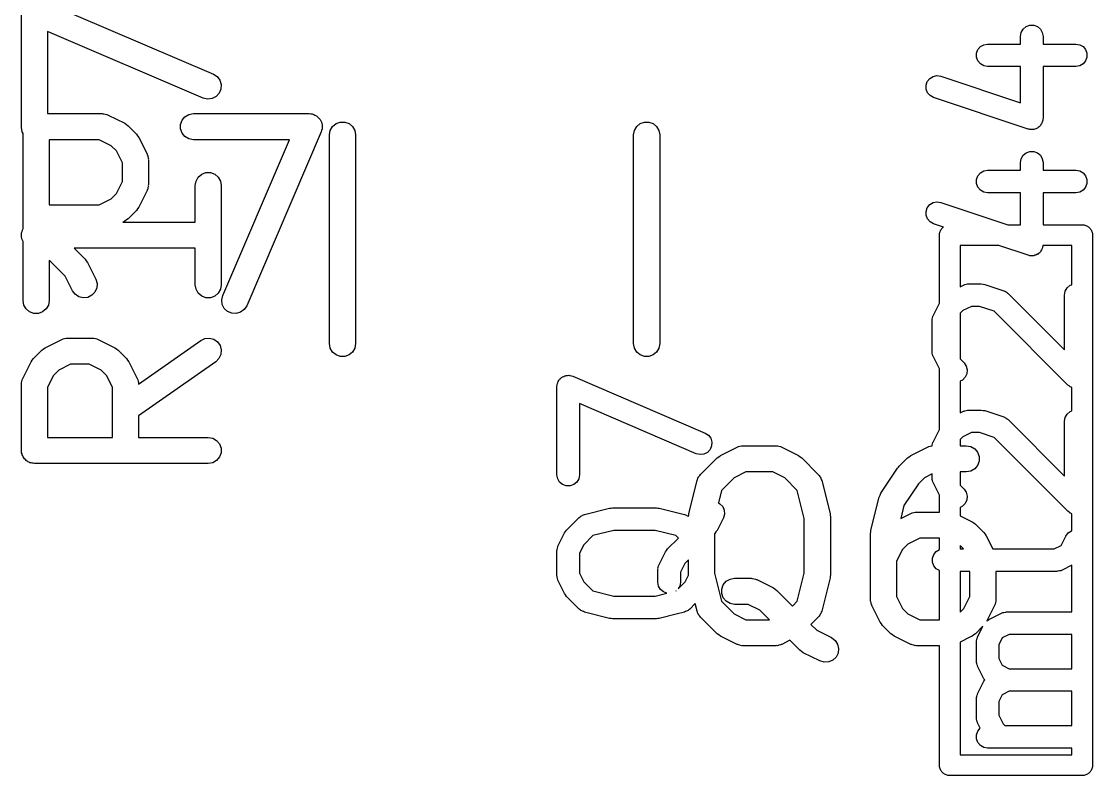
# Model space of a CAD drawing. Extents: x 0.2 to 51.4, y -0.6 to 33.
# Drawn here: x 27.78 to 33.94, y 11.42 to 15.75 of the extents above; entities that cross this region are included whole.
import ezdxf

# ---------------------------------------------------------------- set-up
doc = ezdxf.new("R2010")
doc.units = 0
doc.header["$MEASUREMENT"] = 0
doc.layers.add('BLACK', color=7, linetype='CONTINUOUS')

msp = doc.modelspace()

# ---------------------------------------------------------------- linework, layer by layer
at = {"layer": 'Black'}
for p, q in [((27.8819, 15.8785), (28.8819, 15.4499)), ((27.7774, 15.1429), (27.7774, 15.8095)), ((33.5411, 15.7086), (33.5583, 15.7231)), ((33.5583, 15.7231), (33.5795, 15.7308)), ((33.5795, 15.7308), (33.602, 15.7308)), ((33.602, 15.7308), (33.6231, 15.7231)), ((33.6231, 15.7231), (33.6403, 15.7086)), ((28.8228, 15.312), (27.9274, 15.6958)), ((27.9274, 15.6958), (27.9274, 15.2226)), ((33.5259, 15.667), (33.5299, 15.6892)), ((33.5259, 15.6229), (33.5259, 15.667)), ((33.5299, 15.6892), (33.5411, 15.7086)), ((33.6403, 15.7086), (33.6516, 15.6892)), ((33.6516, 15.6892), (33.6555, 15.667)), ((33.6555, 15.667), (33.6555, 15.6229)), ((33.2806, 15.5905), (33.2951, 15.6078)), ((33.2951, 15.6078), (33.3146, 15.619)), ((33.3146, 15.619), (33.3367, 15.6229)), ((33.3367, 15.6229), (33.5259, 15.6229)), ((33.6555, 15.6229), (33.8447, 15.6229)), ((33.8447, 15.6229), (33.8669, 15.619)), ((33.8669, 15.619), (33.8863, 15.6078)), ((33.8863, 15.6078), (33.9008, 15.5905)), ((33.2729, 15.5694), (33.2806, 15.5905)), ((33.2729, 15.5469), (33.2729, 15.5694)), ((33.2806, 15.5258), (33.2729, 15.5469)), ((33.9008, 15.5905), (33.9085, 15.5694)), ((33.9085, 15.5469), (33.9008, 15.5258)), ((33.9085, 15.5694), (33.9085, 15.5469)), ((33.2951, 15.5085), (33.2806, 15.5258)), ((33.3146, 15.4973), (33.2951, 15.5085)), ((33.3367, 15.4934), (33.3146, 15.4973)), ((33.5259, 15.4934), (33.3367, 15.4934)), ((33.5259, 15.2852), (33.5259, 15.4934)), ((33.8447, 15.4934), (33.6555, 15.4934)), ((33.6555, 15.4934), (33.6555, 15.1953)), ((33.8669, 15.4973), (33.8447, 15.4934)), ((33.8863, 15.5085), (33.8669, 15.4973)), ((33.9008, 15.5258), (33.8863, 15.5085)), ((28.8819, 15.4499), (28.9037, 15.4356)), ((28.9037, 15.4356), (28.9193, 15.4148)), ((28.9193, 15.4148), (28.9269, 15.3898)), ((32.9895, 15.4076), (33.0035, 15.4252)), ((33.0035, 15.4252), (33.0226, 15.437)), ((33.0226, 15.437), (33.0447, 15.4415)), ((33.0447, 15.4415), (33.0669, 15.4382)), ((33.0669, 15.4382), (33.5259, 15.2852)), ((28.9254, 15.3638), (28.9151, 15.3399)), ((28.9269, 15.3898), (28.9254, 15.3638)), ((32.9824, 15.3862), (32.9895, 15.4076)), ((32.983, 15.3637), (32.9824, 15.3862)), ((32.9912, 15.3428), (32.983, 15.3637)), ((28.8482, 15.3061), (28.8228, 15.312)), ((28.8741, 15.3092), (28.8482, 15.3061)), ((28.8973, 15.3209), (28.8741, 15.3092)), ((28.9151, 15.3399), (28.8973, 15.3209)), ((33.0062, 15.326), (32.9912, 15.3428)), ((33.0259, 15.3153), (33.0062, 15.326)), ((33.5702, 15.1338), (33.0259, 15.3153)), ((27.9274, 15.2226), (28.2429, 15.2226)), ((28.2429, 15.2226), (28.2471, 15.2219)), ((28.2471, 15.2219), (28.2514, 15.2221)), ((28.2514, 15.2221), (28.2599, 15.2196)), ((28.2599, 15.2196), (28.2685, 15.2181)), ((28.2685, 15.2181), (28.2723, 15.2159)), ((28.2723, 15.2159), (28.2764, 15.2147)), ((28.2764, 15.2147), (28.3716, 15.1671)), ((28.3716, 15.1671), (28.3813, 15.1599)), ((28.6928, 15.1606), (28.7017, 15.1851)), ((28.7017, 15.1851), (28.7185, 15.2051)), ((28.7185, 15.2051), (28.741, 15.2181)), ((28.741, 15.2181), (28.7667, 15.2226)), ((28.7667, 15.2226), (29.4333, 15.2226)), ((29.4333, 15.2226), (29.4418, 15.2211)), ((29.4418, 15.2211), (29.4505, 15.2206)), ((29.4505, 15.2206), (29.4546, 15.2189)), ((29.4546, 15.2189), (29.459, 15.2181)), ((29.459, 15.2181), (29.4665, 15.2138)), ((29.4665, 15.2138), (29.4744, 15.2104)), ((29.4744, 15.2104), (29.4777, 15.2073)), ((29.4777, 15.2073), (29.4815, 15.2051)), ((29.4815, 15.2051), (29.4871, 15.1985)), ((29.4871, 15.1985), (29.4934, 15.1925)), ((29.4934, 15.1925), (29.4954, 15.1886)), ((29.4954, 15.1886), (29.4983, 15.1851)), ((29.4983, 15.1851), (29.5012, 15.177)), ((29.5012, 15.177), (29.5051, 15.1693)), ((29.5051, 15.1693), (29.5057, 15.1649)), ((29.5057, 15.1649), (29.5072, 15.1606)), ((29.5675, 15.1482), (29.5875, 15.165)), ((29.5875, 15.165), (29.612, 15.1739)), ((29.612, 15.1739), (29.638, 15.1739)), ((29.638, 15.1739), (29.6625, 15.165)), ((29.6625, 15.165), (29.6825, 15.1482)), ((31.3175, 15.1482), (31.3375, 15.165)), ((31.3375, 15.165), (31.362, 15.1739)), ((31.362, 15.1739), (31.388, 15.1739)), ((31.388, 15.1739), (31.4125, 15.165)), ((31.4125, 15.165), (31.4325, 15.1482)), ((33.6477, 15.1644), (33.6436, 15.1593)), ((33.6492, 15.169), (33.6477, 15.1644)), ((33.6516, 15.1731), (33.6492, 15.169)), ((33.6527, 15.1796), (33.6516, 15.1731)), ((33.6548, 15.1858), (33.6527, 15.1796)), ((33.6555, 15.1953), (33.6547, 15.1906)), ((33.6547, 15.1906), (33.6548, 15.1858)), ((27.7819, 15.1172), (27.7774, 15.1429)), ((27.7869, 15.1085), (27.7819, 15.1172)), ((27.7869, 14.5599), (27.7869, 15.1085)), ((28.3813, 15.1599), (28.3911, 15.153)), ((28.3911, 15.153), (28.4387, 15.1054)), ((28.4387, 15.1054), (28.4456, 15.0956)), ((28.6928, 15.1346), (28.6928, 15.1606)), ((28.7017, 15.1101), (28.6928, 15.1346)), ((28.7185, 15.0902), (28.7017, 15.1101)), ((29.5023, 15.1181), (29.0737, 14.1181)), ((29.5042, 15.1265), (29.5023, 15.1181)), ((29.5072, 15.1346), (29.5042, 15.1265)), ((29.5072, 15.1606), (29.5072, 15.152)), ((29.5072, 15.152), (29.5082, 15.1434)), ((29.5082, 15.1434), (29.5072, 15.1391)), ((29.5072, 15.1391), (29.5072, 15.1346)), ((29.55, 15.1), (29.5545, 15.1257)), ((29.5545, 15.1257), (29.5675, 15.1482)), ((29.6825, 15.1482), (29.6955, 15.1257)), ((29.6955, 15.1257), (29.7, 15.1)), ((31.3, 15.1), (31.3045, 15.1257)), ((31.3045, 15.1257), (31.3175, 15.1482)), ((31.4325, 15.1482), (31.4455, 15.1257)), ((31.4455, 15.1257), (31.45, 15.1)), ((33.575, 15.1331), (33.5702, 15.1338)), ((33.5795, 15.1315), (33.575, 15.1331)), ((33.586, 15.1315), (33.5795, 15.1315)), ((33.5925, 15.1305), (33.586, 15.1315)), ((33.5972, 15.1315), (33.5925, 15.1305)), ((33.602, 15.1315), (33.5972, 15.1315)), ((33.6081, 15.1337), (33.602, 15.1315)), ((33.6145, 15.1351), (33.6081, 15.1337)), ((33.6186, 15.1376), (33.6145, 15.1351)), ((33.6231, 15.1392), (33.6186, 15.1376)), ((33.6281, 15.1434), (33.6231, 15.1392)), ((33.6337, 15.1468), (33.6281, 15.1434)), ((33.6367, 15.1506), (33.6337, 15.1468)), ((33.6403, 15.1537), (33.6367, 15.1506)), ((33.6436, 15.1593), (33.6403, 15.1537)), ((27.9369, 15.0726), (27.9369, 14.6988)), ((28.2252, 15.0726), (27.9369, 15.0726)), ((28.2937, 15.0384), (28.2252, 15.0726)), ((28.4456, 15.0956), (28.4528, 15.0859)), ((28.4528, 15.0859), (28.5004, 14.9907)), ((28.741, 15.0771), (28.7185, 15.0902)), ((28.7667, 15.0726), (28.741, 15.0771)), ((29.3196, 15.0726), (28.7667, 15.0726)), ((28.9358, 14.1772), (29.3196, 15.0726)), ((29.55, 13.9), (29.55, 15.1)), ((29.7, 15.1), (29.7, 13.9)), ((31.3, 13.9), (31.3, 15.1)), ((31.45, 15.1), (31.45, 13.9)), ((28.3241, 15.008), (28.2937, 15.0384)), ((28.3583, 14.9394), (28.3241, 15.008)), ((28.5004, 14.9907), (28.5016, 14.9865)), ((28.5016, 14.9865), (28.5038, 14.9828)), ((28.5038, 14.9828), (28.5053, 14.9741)), ((33.5299, 14.9634), (33.5411, 14.9829)), ((33.5411, 14.9829), (33.5583, 14.9974)), ((33.5583, 14.9974), (33.5795, 15.0051)), ((33.5795, 15.0051), (33.602, 15.0051)), ((33.602, 15.0051), (33.6231, 14.9974)), ((33.6231, 14.9974), (33.6403, 14.9829)), ((33.6403, 14.9829), (33.6516, 14.9634)), ((28.3583, 14.832), (28.3583, 14.9394)), ((28.5053, 14.9741), (28.5078, 14.9657)), ((28.5078, 14.9657), (28.5076, 14.9614)), ((28.5076, 14.9614), (28.5083, 14.9571)), ((28.5083, 14.9571), (28.5083, 14.8143)), ((33.5259, 14.9413), (33.5299, 14.9634)), ((33.5259, 14.8972), (33.5259, 14.9413)), ((33.6516, 14.9634), (33.6555, 14.9413)), ((33.6555, 14.9413), (33.6555, 14.8972)), ((28.7819, 14.8352), (28.7949, 14.8577)), ((28.7949, 14.8577), (28.8149, 14.8745)), ((28.8149, 14.8745), (28.8394, 14.8834)), ((28.8394, 14.8834), (28.8654, 14.8834)), ((28.8654, 14.8834), (28.8899, 14.8745)), ((28.8899, 14.8745), (28.9098, 14.8577)), ((28.9098, 14.8577), (28.9229, 14.8352)), ((33.2729, 14.8437), (33.2806, 14.8648)), ((33.2806, 14.8648), (33.2951, 14.882)), ((33.2951, 14.882), (33.3146, 14.8933)), ((33.3146, 14.8933), (33.3367, 14.8972)), ((33.3367, 14.8972), (33.5259, 14.8972)), ((33.6555, 14.8972), (33.8447, 14.8972)), ((33.8447, 14.8972), (33.8669, 14.8933)), ((33.8669, 14.8933), (33.8863, 14.882)), ((33.8863, 14.882), (33.9008, 14.8648)), ((33.9008, 14.8648), (33.9085, 14.8437)), ((28.3241, 14.7635), (28.3583, 14.832)), ((28.5053, 14.7973), (28.5038, 14.7886)), ((28.5078, 14.8057), (28.5053, 14.7973)), ((28.5083, 14.8143), (28.5076, 14.81)), ((28.5076, 14.81), (28.5078, 14.8057)), ((28.7774, 14.8095), (28.7819, 14.8352)), ((28.7774, 14.5988), (28.7774, 14.8095)), ((28.9229, 14.8352), (28.9274, 14.8095)), ((28.9274, 14.8095), (28.9274, 14.2381)), ((33.2729, 14.8212), (33.2729, 14.8437)), ((33.2806, 14.8), (33.2729, 14.8212)), ((33.2951, 14.7828), (33.2806, 14.8)), ((33.9008, 14.8), (33.8863, 14.7828)), ((33.9085, 14.8212), (33.9008, 14.8)), ((33.9085, 14.8437), (33.9085, 14.8212)), ((28.2252, 14.6988), (28.2937, 14.7331)), ((28.2937, 14.7331), (28.3241, 14.7635)), ((28.5004, 14.7807), (28.4528, 14.6855)), ((28.5016, 14.7849), (28.5004, 14.7807)), ((28.5038, 14.7886), (28.5016, 14.7849)), ((33.3146, 14.7716), (33.2951, 14.7828)), ((33.3367, 14.7677), (33.3146, 14.7716)), ((33.5259, 14.7677), (33.3367, 14.7677)), ((33.5259, 14.5837), (33.5259, 14.7677)), ((33.8447, 14.7677), (33.6555, 14.7677)), ((33.6555, 14.7677), (33.6555, 14.5837)), ((33.8669, 14.7716), (33.8447, 14.7677)), ((33.8863, 14.7828), (33.8669, 14.7716)), ((27.9369, 14.6988), (28.2252, 14.6988)), ((28.4456, 14.6758), (28.4387, 14.666)), ((28.4528, 14.6855), (28.4456, 14.6758)), ((32.9824, 14.6605), (32.9895, 14.6818)), ((32.9895, 14.6818), (33.0035, 14.6995)), ((33.0035, 14.6995), (33.0226, 14.7112)), ((33.0226, 14.7112), (33.0447, 14.7157)), ((33.0447, 14.7157), (33.0669, 14.7124)), ((33.0669, 14.7124), (33.4532, 14.5837)), ((28.3813, 14.6115), (28.3716, 14.6043)), ((28.3911, 14.6184), (28.3813, 14.6115)), ((28.4387, 14.666), (28.3911, 14.6184)), ((32.983, 14.638), (32.9824, 14.6605)), ((32.9912, 14.6171), (32.983, 14.638)), ((33.0062, 14.6003), (32.9912, 14.6171)), ((27.7816, 14.5452), (27.7837, 14.5539)), ((27.7837, 14.5539), (27.786, 14.5574)), ((27.786, 14.5574), (27.7869, 14.5599)), ((28.3716, 14.6043), (28.3606, 14.5988)), ((28.3606, 14.5988), (28.7774, 14.5988)), ((33.0259, 14.5896), (33.0062, 14.6003)), ((33.0824, 14.5707), (33.0259, 14.5896)), ((33.0629, 14.5444), (33.0655, 14.5489)), ((33.0655, 14.5489), (33.0673, 14.5538)), ((33.0673, 14.5538), (33.0707, 14.5578)), ((33.0707, 14.5578), (33.0733, 14.5624)), ((33.0733, 14.5624), (33.0773, 14.5657)), ((33.0773, 14.5657), (33.0806, 14.5697)), ((33.0806, 14.5697), (33.0824, 14.5707)), ((33.4532, 14.5837), (33.5259, 14.5837)), ((33.6555, 14.5837), (33.881, 14.5837)), ((33.881, 14.5837), (33.8861, 14.5828)), ((33.8861, 14.5828), (33.8914, 14.5828)), ((33.8914, 14.5828), (33.8963, 14.581)), ((33.8963, 14.581), (33.9014, 14.5801)), ((33.9014, 14.5801), (33.9059, 14.5775)), ((33.9059, 14.5775), (33.9108, 14.5757)), ((33.9108, 14.5757), (33.9148, 14.5723)), ((33.9148, 14.5723), (33.9194, 14.5697)), ((33.9194, 14.5697), (33.9227, 14.5657)), ((33.9227, 14.5657), (33.9267, 14.5624)), ((33.9267, 14.5624), (33.9293, 14.5578)), ((33.9293, 14.5578), (33.9327, 14.5538)), ((33.9327, 14.5538), (33.9345, 14.5489)), ((33.9345, 14.5489), (33.9371, 14.5444)), ((27.7775, 14.5286), (27.7785, 14.5327)), ((27.7785, 14.5197), (27.7775, 14.5286)), ((27.7785, 14.5368), (27.7816, 14.5452)), ((27.7785, 14.5327), (27.7785, 14.5368)), ((27.7785, 14.5108), (27.7785, 14.5197)), ((27.7799, 14.5069), (27.7785, 14.5108)), ((27.7804, 14.5027), (27.7799, 14.5069)), ((27.7844, 14.4947), (27.7804, 14.5027)), ((27.7869, 14.4877), (27.7844, 14.4947)), ((27.7869, 14.1476), (27.7869, 14.4877)), ((33.0593, 14.524), (33.0602, 14.5291)), ((33.0593, 14.1322), (33.0593, 14.524)), ((33.0602, 14.5344), (33.062, 14.5393)), ((33.0602, 14.5291), (33.0602, 14.5344)), ((33.062, 14.5393), (33.0629, 14.5444)), ((33.9371, 14.5444), (33.938, 14.5393)), ((33.938, 14.5393), (33.9398, 14.5344)), ((33.9398, 14.5344), (33.9398, 14.5291)), ((33.9398, 14.5291), (33.9407, 14.524)), ((33.9407, 14.524), (33.9407, 11.476)), ((28.7774, 14.4488), (28.0811, 14.4488)), ((28.0811, 14.4488), (28.1435, 14.3864)), ((28.7774, 14.2381), (28.7774, 14.4488)), ((33.1787, 14.4643), (33.1787, 14.2271)), ((33.4017, 14.4643), (33.1787, 14.4643)), ((33.5702, 14.4081), (33.4017, 14.4643)), ((33.6367, 14.4249), (33.6337, 14.4211)), ((33.6403, 14.4279), (33.6367, 14.4249)), ((33.6436, 14.4336), (33.6403, 14.4279)), ((33.6477, 14.4387), (33.6436, 14.4336)), ((33.6492, 14.4433), (33.6477, 14.4387)), ((33.6516, 14.4474), (33.6492, 14.4433)), ((33.6527, 14.4539), (33.6516, 14.4474)), ((33.6548, 14.4601), (33.6527, 14.4539)), ((33.8213, 14.4643), (33.6547, 14.4643)), ((33.6547, 14.4643), (33.6548, 14.4601)), ((33.8213, 14.2386), (33.8213, 14.4643)), ((27.9475, 14.3703), (27.9369, 14.3773)), ((27.9369, 14.3773), (27.9369, 14.1476)), ((28.0288, 14.2889), (27.9475, 14.3703)), ((28.1435, 14.3864), (28.1504, 14.3765)), ((28.1504, 14.3765), (28.1576, 14.3669)), ((28.1576, 14.3669), (28.2052, 14.2716)), ((33.575, 14.4074), (33.5702, 14.4081)), ((33.5795, 14.4058), (33.575, 14.4074)), ((33.586, 14.4058), (33.5795, 14.4058)), ((33.5925, 14.4048), (33.586, 14.4058)), ((33.5972, 14.4058), (33.5925, 14.4048)), ((33.602, 14.4058), (33.5972, 14.4058)), ((33.6081, 14.408), (33.602, 14.4058)), ((33.6145, 14.4093), (33.6081, 14.408)), ((33.6186, 14.4118), (33.6145, 14.4093)), ((33.6231, 14.4135), (33.6186, 14.4118)), ((33.6281, 14.4177), (33.6231, 14.4135)), ((33.6337, 14.4211), (33.6281, 14.4177)), ((28.071, 14.2046), (28.0288, 14.2889)), ((28.2052, 14.2716), (28.2126, 14.2467)), ((28.2126, 14.2467), (28.211, 14.2207)), ((28.7819, 14.2124), (28.7774, 14.2381)), ((28.9274, 14.2381), (28.9229, 14.2124)), ((33.1989, 14.2372), (33.2025, 14.2383)), ((33.2025, 14.2383), (33.2057, 14.2402)), ((33.2057, 14.2402), (33.2132, 14.2415)), ((33.2132, 14.2415), (33.2205, 14.2436)), ((33.2205, 14.2436), (33.2242, 14.2434)), ((33.2242, 14.2434), (33.2279, 14.2441)), ((33.2279, 14.2441), (33.3004, 14.2441)), ((33.3004, 14.2441), (33.3107, 14.2423)), ((33.3107, 14.2423), (33.3209, 14.2407)), ((33.3209, 14.2407), (33.4298, 14.2044)), ((33.8123, 14.2354), (33.8213, 14.2386)), ((28.0865, 14.1836), (28.071, 14.2046)), ((28.1083, 14.1693), (28.0865, 14.1836)), ((28.1828, 14.1779), (28.1595, 14.1662)), ((28.2007, 14.1968), (28.1828, 14.1779)), ((28.211, 14.2207), (28.2007, 14.1968)), ((28.7949, 14.1899), (28.7819, 14.2124)), ((28.8149, 14.1731), (28.7949, 14.1899)), ((28.9098, 14.1899), (28.8899, 14.1731)), ((28.9229, 14.2124), (28.9098, 14.1899)), ((28.9299, 14.1518), (28.9358, 14.1772)), ((33.1787, 14.2271), (33.1989, 14.2372)), ((33.4298, 14.2044), (33.4331, 14.2027)), ((33.4331, 14.2027), (33.4367, 14.2017)), ((33.4367, 14.2017), (33.4429, 14.1974)), ((33.4429, 14.1974), (33.4495, 14.1937)), ((33.4495, 14.1937), (33.452, 14.1909)), ((33.452, 14.1909), (33.4551, 14.1888)), ((33.4551, 14.1888), (33.7799, 13.8639)), ((33.7799, 14.1793), (33.7839, 14.2014)), ((33.7799, 13.8639), (33.7799, 14.1793)), ((33.7839, 14.2014), (33.7951, 14.2209)), ((33.7951, 14.2209), (33.8123, 14.2354)), ((27.7914, 14.122), (27.7869, 14.1476)), ((27.8045, 14.0994), (27.7914, 14.122)), ((27.9324, 14.122), (27.9194, 14.0994)), ((27.9369, 14.1476), (27.9324, 14.122)), ((28.1336, 14.1632), (28.1083, 14.1693)), ((28.1595, 14.1662), (28.1336, 14.1632)), ((28.8394, 14.1642), (28.8149, 14.1731)), ((28.8654, 14.1642), (28.8394, 14.1642)), ((28.8899, 14.1731), (28.8654, 14.1642)), ((28.933, 14.1259), (28.9299, 14.1518)), ((28.9447, 14.1027), (28.933, 14.1259)), ((29.0737, 14.1181), (29.0594, 14.0963)), ((33.0248, 14.0631), (33.0593, 14.1322)), ((33.2431, 14.1145), (33.1937, 14.0898)), ((33.2899, 14.1145), (33.2431, 14.1145)), ((33.3743, 14.0864), (33.2899, 14.1145)), ((27.8244, 14.0827), (27.8045, 14.0994)), ((27.8489, 14.0738), (27.8244, 14.0827)), ((27.8749, 14.0738), (27.8489, 14.0738)), ((27.8994, 14.0827), (27.8749, 14.0738)), ((27.9194, 14.0994), (27.8994, 14.0827)), ((28.9637, 14.0849), (28.9447, 14.1027)), ((28.9876, 14.0746), (28.9637, 14.0849)), ((29.0136, 14.0731), (28.9876, 14.0746)), ((29.0386, 14.0807), (29.0136, 14.0731)), ((29.0594, 14.0963), (29.0386, 14.0807)), ((33.0205, 14.0488), (33.0219, 14.0563)), ((33.0219, 14.0563), (33.0237, 14.0595)), ((33.0237, 14.0595), (33.0248, 14.0631)), ((33.1937, 14.0898), (33.1787, 14.0748)), ((33.1787, 14.0748), (33.1787, 13.8121)), ((33.7989, 13.6618), (33.3743, 14.0864)), ((33.0179, 14.0341), (33.0186, 14.0378)), ((33.0179, 13.8527), (33.0179, 14.0341)), ((33.0184, 14.0415), (33.0205, 14.0488)), ((33.0186, 14.0378), (33.0184, 14.0415)), ((28.0172, 13.9276), (28.0259, 13.9291)), ((28.0259, 13.9291), (28.0343, 13.9317)), ((28.0343, 13.9317), (28.0386, 13.9314)), ((28.0386, 13.9314), (28.0429, 13.9321)), ((28.0429, 13.9321), (28.1857, 13.9321)), ((28.1857, 13.9321), (28.19, 13.9314)), ((28.19, 13.9314), (28.1943, 13.9317)), ((28.1943, 13.9317), (28.2027, 13.9291)), ((28.2027, 13.9291), (28.2114, 13.9276)), ((28.8094, 13.9186), (28.833, 13.9296)), ((28.833, 13.9296), (28.8589, 13.9319)), ((28.8589, 13.9319), (28.8841, 13.9251)), ((27.8946, 13.8626), (27.9044, 13.8694)), ((27.9044, 13.8694), (27.9141, 13.8766)), ((27.9141, 13.8766), (28.0093, 13.9242)), ((28.0093, 13.9242), (28.0135, 13.9255)), ((28.0135, 13.9255), (28.0172, 13.9276)), ((28.2114, 13.9276), (28.2151, 13.9255)), ((28.2151, 13.9255), (28.2193, 13.9242)), ((28.2193, 13.9242), (28.3145, 13.8766)), ((28.3145, 13.8766), (28.3242, 13.8694)), ((28.3242, 13.8694), (28.334, 13.8626)), ((28.451, 13.6677), (28.8094, 13.9186)), ((28.8841, 13.9251), (28.9054, 13.9102)), ((28.9054, 13.9102), (28.9204, 13.8888)), ((28.9204, 13.8888), (28.9271, 13.8637)), ((29.5545, 13.8743), (29.55, 13.9)), ((29.5675, 13.8518), (29.5545, 13.8743)), ((29.6955, 13.8743), (29.6825, 13.8518)), ((29.7, 13.9), (29.6955, 13.8743)), ((31.3045, 13.8743), (31.3, 13.9)), ((31.3175, 13.8518), (31.3045, 13.8743)), ((31.4455, 13.8743), (31.4325, 13.8518)), ((31.45, 13.9), (31.4455, 13.8743)), ((27.8401, 13.8051), (27.847, 13.8149)), ((27.847, 13.8149), (27.8946, 13.8626)), ((28.334, 13.8626), (28.3816, 13.8149)), ((28.3816, 13.8149), (28.3885, 13.8051)), ((28.9138, 13.8141), (28.8954, 13.7957)), ((28.9248, 13.8377), (28.9138, 13.8141)), ((28.9271, 13.8637), (28.9248, 13.8377)), ((29.5875, 13.835), (29.5675, 13.8518)), ((29.612, 13.8261), (29.5875, 13.835)), ((29.638, 13.8261), (29.612, 13.8261)), ((29.6625, 13.835), (29.638, 13.8261)), ((29.6825, 13.8518), (29.6625, 13.835)), ((31.3375, 13.835), (31.3175, 13.8518)), ((31.362, 13.8261), (31.3375, 13.835)), ((31.388, 13.8261), (31.362, 13.8261)), ((31.4125, 13.835), (31.388, 13.8261)), ((31.4325, 13.8518), (31.4125, 13.835)), ((33.0186, 13.849), (33.0179, 13.8527)), ((33.0184, 13.8453), (33.0186, 13.849)), ((33.0205, 13.838), (33.0184, 13.8453)), ((33.0219, 13.8306), (33.0205, 13.838)), ((33.0237, 13.8273), (33.0219, 13.8306)), ((33.0248, 13.8237), (33.0237, 13.8273)), ((33.0593, 13.7547), (33.0248, 13.8237)), ((33.1787, 13.8121), (33.2011, 13.7897)), ((27.7853, 13.7002), (27.8329, 13.7954)), ((27.8329, 13.7954), (27.8401, 13.8051)), ((27.992, 13.7479), (27.9616, 13.7175)), ((28.0606, 13.7821), (27.992, 13.7479)), ((28.168, 13.7821), (28.0606, 13.7821)), ((28.2365, 13.7479), (28.168, 13.7821)), ((28.2669, 13.7175), (28.2365, 13.7479)), ((28.3885, 13.8051), (28.3957, 13.7954)), ((28.3957, 13.7954), (28.4433, 13.7002)), ((28.8954, 13.7957), (28.4512, 13.4848)), ((33.0593, 13.4065), (33.0593, 13.7547)), ((33.2011, 13.7897), (33.214, 13.7712)), ((33.214, 13.7712), (33.2198, 13.7495)), ((33.2198, 13.7495), (33.2178, 13.7271)), ((27.7779, 13.6752), (27.7804, 13.6837)), ((27.7804, 13.6837), (27.7819, 13.6923)), ((27.7819, 13.6923), (27.7841, 13.6961)), ((27.7841, 13.6961), (27.7853, 13.7002)), ((27.9616, 13.7175), (27.9274, 13.649)), ((28.3012, 13.649), (28.2669, 13.7175)), ((28.4433, 13.7002), (28.4445, 13.6961)), ((28.4445, 13.6961), (28.4467, 13.6923)), ((28.4467, 13.6923), (28.4482, 13.6837)), ((28.4482, 13.6837), (28.4507, 13.6752)), ((30.8666, 13.6818), (30.8695, 13.6886)), ((30.8695, 13.6886), (30.8722, 13.6914)), ((30.8722, 13.6914), (30.8741, 13.6948)), ((30.8741, 13.6948), (30.8798, 13.6996)), ((30.8798, 13.6996), (30.8849, 13.705)), ((30.8849, 13.705), (30.8884, 13.7067)), ((30.8884, 13.7067), (30.8913, 13.7092)), ((30.8913, 13.7092), (30.8983, 13.7118)), ((30.8983, 13.7118), (30.905, 13.7151)), ((30.905, 13.7151), (30.9088, 13.7156)), ((30.9088, 13.7156), (30.9125, 13.7169)), ((30.9125, 13.7169), (30.9199, 13.7169)), ((30.9199, 13.7169), (30.9273, 13.7178)), ((30.9273, 13.7178), (30.9311, 13.7169)), ((30.9311, 13.7169), (30.935, 13.7169)), ((30.935, 13.7169), (30.942, 13.7144)), ((30.942, 13.7144), (30.9492, 13.7127)), ((30.9492, 13.7127), (31.7112, 13.3861)), ((33.1924, 13.6908), (33.1787, 13.6844)), ((33.1787, 13.6844), (33.1787, 13.5014)), ((33.2083, 13.7067), (33.1924, 13.6908)), ((33.2178, 13.7271), (33.2083, 13.7067)), ((27.7774, 13.6667), (27.7781, 13.6709)), ((27.7774, 13.2857), (27.7774, 13.6667)), ((27.7781, 13.6709), (27.7779, 13.6752)), ((27.9274, 13.649), (27.9274, 13.3607)), ((28.3012, 13.3607), (28.3012, 13.649)), ((28.4507, 13.6752), (28.4504, 13.6709)), ((28.4504, 13.6709), (28.451, 13.6677)), ((30.8589, 13.6531), (30.8602, 13.6605)), ((30.8589, 13.1451), (30.8589, 13.6531)), ((30.8602, 13.6605), (30.8607, 13.6679)), ((30.8607, 13.6679), (30.8622, 13.6715)), ((30.8622, 13.6715), (30.8629, 13.6753)), ((30.8629, 13.6753), (30.8666, 13.6818)), ((33.8058, 13.6569), (33.7989, 13.6618)), ((33.8123, 13.6515), (33.8058, 13.6569)), ((33.815, 13.6505), (33.8123, 13.6515)), ((33.8173, 13.6489), (33.815, 13.6505)), ((33.8213, 13.6478), (33.8173, 13.6489)), ((33.8213, 13.5129), (33.8213, 13.6478)), ((31.6602, 13.267), (30.9885, 13.5549)), ((30.9885, 13.5549), (30.9885, 13.1451)), ((33.1787, 13.5014), (33.1989, 13.5115)), ((33.1989, 13.5115), (33.2025, 13.5126)), ((33.2025, 13.5126), (33.2057, 13.5144)), ((33.2057, 13.5144), (33.2132, 13.5158)), ((33.2132, 13.5158), (33.2205, 13.5179)), ((33.2205, 13.5179), (33.2242, 13.5177)), ((33.2242, 13.5177), (33.2279, 13.5183)), ((33.2279, 13.5183), (33.3004, 13.5183)), ((33.3004, 13.5183), (33.3107, 13.5165)), ((33.3107, 13.5165), (33.3209, 13.515)), ((33.3209, 13.515), (33.4298, 13.4787)), ((33.7951, 13.4952), (33.8123, 13.5097)), ((33.8123, 13.5097), (33.8213, 13.5129)), ((28.4512, 13.4848), (28.4512, 13.3607)), ((33.4298, 13.4787), (33.4331, 13.477)), ((33.4331, 13.477), (33.4367, 13.476)), ((33.4367, 13.476), (33.4429, 13.4716)), ((33.4429, 13.4716), (33.4495, 13.468)), ((33.4495, 13.468), (33.452, 13.4652)), ((33.452, 13.4652), (33.4551, 13.4631)), ((33.4551, 13.4631), (33.7799, 13.1382)), ((33.7799, 13.4536), (33.7839, 13.4757)), ((33.7799, 13.1382), (33.7799, 13.4536)), ((33.7839, 13.4757), (33.7951, 13.4952)), ((31.7112, 13.3861), (31.7301, 13.3738)), ((33.0248, 13.3374), (33.0593, 13.4065)), ((33.2431, 13.3888), (33.1937, 13.3641)), ((33.2899, 13.3888), (33.2431, 13.3888)), ((33.3743, 13.3607), (33.2899, 13.3888)), ((27.9274, 13.3607), (28.3012, 13.3607)), ((28.4512, 13.3607), (28.8524, 13.3607)), ((28.8524, 13.3607), (28.878, 13.3562)), ((28.878, 13.3562), (28.9006, 13.3432)), ((28.9006, 13.3432), (28.9173, 13.3232)), ((28.9173, 13.3232), (28.9262, 13.2987)), ((31.7301, 13.3738), (31.7435, 13.3558)), ((31.7435, 13.3558), (31.75, 13.3342)), ((31.75, 13.3342), (31.7488, 13.3118)), ((33.0184, 13.3158), (33.0205, 13.3231)), ((33.0186, 13.3121), (33.0184, 13.3158)), ((33.0205, 13.3231), (33.0219, 13.3306)), ((33.0219, 13.3306), (33.0237, 13.3338)), ((33.0237, 13.3338), (33.0248, 13.3374)), ((33.1937, 13.3641), (33.1787, 13.3491)), ((33.1787, 13.3491), (33.1787, 13.3126)), ((33.7989, 12.9361), (33.3743, 13.3607)), ((27.7785, 13.2793), (27.7774, 13.2857)), ((27.7785, 13.2727), (27.7785, 13.2793)), ((27.7808, 13.2665), (27.7785, 13.2727)), ((27.7819, 13.2601), (27.7808, 13.2665)), ((27.7852, 13.2544), (27.7819, 13.2601)), ((27.7874, 13.2482), (27.7852, 13.2544)), ((28.9262, 13.2727), (28.9173, 13.2482)), ((28.9262, 13.2987), (28.9262, 13.2727)), ((31.6821, 13.2619), (31.6602, 13.267)), ((31.7044, 13.2646), (31.6821, 13.2619)), ((31.7245, 13.2747), (31.7044, 13.2646)), ((31.7399, 13.2911), (31.7245, 13.2747)), ((31.7488, 13.3118), (31.7399, 13.2911)), ((31.7901, 13.2499), (31.7998, 13.2571)), ((31.7998, 13.2571), (31.895, 13.3047)), ((31.895, 13.3047), (31.8992, 13.3059)), ((31.8992, 13.3059), (31.9029, 13.3081)), ((31.9029, 13.3081), (31.9116, 13.3096)), ((31.9116, 13.3096), (31.92, 13.3121)), ((31.92, 13.3121), (31.9243, 13.3119)), ((31.9243, 13.3119), (31.9286, 13.3126)), ((31.9286, 13.3126), (32.119, 13.3126)), ((32.119, 13.3126), (32.1233, 13.3119)), ((32.1233, 13.3119), (32.1276, 13.3121)), ((32.1276, 13.3121), (32.136, 13.3096)), ((32.136, 13.3096), (32.1447, 13.3081)), ((32.1447, 13.3081), (32.1484, 13.3059)), ((32.1484, 13.3059), (32.1526, 13.3047)), ((32.1526, 13.3047), (32.2478, 13.2571)), ((32.2478, 13.2571), (32.2575, 13.2499)), ((32.8854, 13.2499), (32.895, 13.2571)), ((32.895, 13.2571), (32.9903, 13.3047)), ((32.9903, 13.3047), (32.9944, 13.3059)), ((32.9944, 13.3059), (32.9982, 13.3081)), ((32.9982, 13.3081), (33.0068, 13.3096)), ((33.0068, 13.3096), (33.0152, 13.3121)), ((33.0152, 13.3121), (33.0186, 13.3119)), ((33.0186, 13.3119), (33.0186, 13.3121)), ((33.1787, 13.3126), (33.2143, 13.3126)), ((33.2143, 13.3126), (33.2399, 13.3081)), ((33.2399, 13.3081), (33.2625, 13.2951)), ((33.2625, 13.2951), (33.2792, 13.2751)), ((33.2792, 13.2751), (33.2881, 13.2506)), ((27.7916, 13.2432), (27.7874, 13.2482)), ((27.7949, 13.2375), (27.7916, 13.2432)), ((27.8, 13.2333), (27.7949, 13.2375)), ((27.8042, 13.2283), (27.8, 13.2333)), ((27.8099, 13.225), (27.8042, 13.2283)), ((27.8149, 13.2208), (27.8099, 13.225)), ((27.821, 13.2185), (27.8149, 13.2208)), ((27.8267, 13.2152), (27.821, 13.2185)), ((27.8332, 13.2141), (27.8267, 13.2152)), ((27.8394, 13.2119), (27.8332, 13.2141)), ((27.8459, 13.2119), (27.8394, 13.2119)), ((27.8524, 13.2107), (27.8459, 13.2119)), ((28.8524, 13.2107), (27.8524, 13.2107)), ((28.878, 13.2152), (28.8524, 13.2107)), ((28.9006, 13.2283), (28.878, 13.2152)), ((28.9173, 13.2482), (28.9006, 13.2283)), ((31.6851, 13.1478), (31.7803, 13.243)), ((31.7803, 13.243), (31.7901, 13.2499)), ((32.2575, 13.2499), (32.2673, 13.243)), ((32.2673, 13.243), (32.3626, 13.1478)), ((32.8237, 13.1893), (32.8279, 13.1954)), ((32.8279, 13.1954), (32.8755, 13.243)), ((32.8755, 13.243), (32.8854, 13.2499)), ((33.2792, 13.2001), (33.2625, 13.1802)), ((33.2881, 13.2246), (33.2792, 13.2001)), ((33.2881, 13.2506), (33.2881, 13.2246)), ((30.8629, 13.123), (30.8589, 13.1451)), ((30.9885, 13.1451), (30.9846, 13.123)), ((31.6701, 13.1265), (31.6735, 13.1313)), ((31.6735, 13.1313), (31.6759, 13.1367)), ((31.6759, 13.1367), (31.6809, 13.1419)), ((31.6809, 13.1419), (31.6851, 13.1478)), ((31.8778, 13.1284), (31.8058, 13.0564)), ((31.9463, 13.1626), (31.8778, 13.1284)), ((32.1013, 13.1626), (31.9463, 13.1626)), ((32.1699, 13.1284), (32.1013, 13.1626)), ((32.2418, 13.0564), (32.1699, 13.1284)), ((32.3626, 13.1478), (32.3667, 13.1419)), ((32.3667, 13.1419), (32.3717, 13.1367)), ((32.3717, 13.1367), (32.3741, 13.1313)), ((32.3741, 13.1313), (32.3775, 13.1265)), ((32.7233, 13.0411), (32.8185, 13.184)), ((32.8185, 13.184), (32.8237, 13.1893)), ((32.973, 13.1284), (32.9392, 13.0946)), ((33.0179, 13.1508), (32.973, 13.1284)), ((33.0179, 13.127), (33.0179, 13.1508)), ((33.2143, 13.1626), (33.1787, 13.1626)), ((33.1787, 13.1626), (33.1787, 13.0863)), ((33.2399, 13.1671), (33.2143, 13.1626)), ((33.2625, 13.1802), (33.2399, 13.1671)), ((30.8741, 13.1035), (30.8629, 13.123)), ((30.8913, 13.0891), (30.8741, 13.1035)), ((30.9125, 13.0814), (30.8913, 13.0891)), ((30.935, 13.0814), (30.9125, 13.0814)), ((30.9561, 13.0891), (30.935, 13.0814)), ((30.9733, 13.1035), (30.9561, 13.0891)), ((30.9846, 13.123), (30.9733, 13.1035)), ((31.6177, 12.9225), (31.6653, 13.113)), ((31.6653, 13.113), (31.6683, 13.1195)), ((31.6683, 13.1195), (31.6701, 13.1265)), ((32.3775, 13.1265), (32.3794, 13.1195)), ((32.3794, 13.1195), (32.3823, 13.113)), ((32.3823, 13.113), (32.4299, 12.9225)), ((32.9392, 13.0946), (32.8553, 12.9687)), ((33.0186, 13.1233), (33.0179, 13.127)), ((33.0184, 13.1196), (33.0186, 13.1233)), ((33.0205, 13.1123), (33.0184, 13.1196)), ((33.0219, 13.1048), (33.0205, 13.1123)), ((33.0237, 13.1016), (33.0219, 13.1048)), ((33.0248, 13.098), (33.0237, 13.1016)), ((33.0593, 13.029), (33.0248, 13.098)), ((33.1787, 13.0863), (33.2011, 13.0639)), ((31.8058, 13.0564), (31.7877, 12.984)), ((32.2821, 12.8951), (32.2418, 13.0564)), ((32.6653, 12.8272), (32.713, 13.0177)), ((32.713, 13.0177), (32.7181, 13.0293)), ((32.7181, 13.0293), (32.7233, 13.0411)), ((33.0593, 12.9317), (33.0593, 13.029)), ((33.2011, 13.0639), (33.214, 13.0455)), ((33.214, 13.0455), (33.2198, 13.0238)), ((33.2198, 13.0238), (33.2178, 13.0014)), ((31.0169, 12.9177), (31.162, 12.954)), ((31.162, 12.954), (31.1699, 12.9545)), ((31.1699, 12.9545), (31.1777, 12.9559)), ((31.1777, 12.9559), (31.4317, 12.9559)), ((31.4317, 12.9559), (31.4395, 12.9545)), ((31.4395, 12.9545), (31.4474, 12.954)), ((31.4474, 12.954), (31.5926, 12.9177)), ((31.7877, 12.984), (31.7969, 12.9795)), ((31.7969, 12.9795), (31.8123, 12.9631)), ((31.8123, 12.9631), (31.8213, 12.9425)), ((32.8553, 12.9687), (32.8368, 12.8946)), ((33.1924, 12.9651), (33.1787, 12.9587)), ((33.1787, 12.9587), (33.1787, 12.9107)), ((33.2083, 12.981), (33.1924, 12.9651)), ((33.2178, 13.0014), (33.2083, 12.981)), ((30.9142, 12.8281), (30.9868, 12.9007)), ((30.9868, 12.9007), (30.9919, 12.9042)), ((30.9919, 12.9042), (30.9963, 12.9085)), ((30.9963, 12.9085), (31.001, 12.9106)), ((31.001, 12.9106), (31.0052, 12.9136)), ((31.0052, 12.9136), (31.0112, 12.9152)), ((31.0112, 12.9152), (31.0169, 12.9177)), ((31.5926, 12.9177), (31.5982, 12.9152)), ((31.5982, 12.9152), (31.6042, 12.9136)), ((31.6042, 12.9136), (31.6084, 12.9106)), ((31.6084, 12.9106), (31.6131, 12.9085)), ((31.6131, 12.9085), (31.6158, 12.906)), ((31.6158, 12.906), (31.6171, 12.9133)), ((31.6171, 12.9133), (31.6177, 12.9225)), ((31.8162, 12.8985), (31.7799, 12.8259)), ((31.8226, 12.92), (31.8162, 12.8985)), ((31.8213, 12.9425), (31.8226, 12.92)), ((32.2821, 12.5802), (32.2821, 12.8951)), ((32.4299, 12.9225), (32.4305, 12.9133)), ((32.4305, 12.9133), (32.4321, 12.9043)), ((32.4321, 12.9043), (32.4321, 12.571)), ((32.8368, 12.8946), (32.895, 12.9237)), ((32.895, 12.9237), (32.8992, 12.925)), ((32.8992, 12.925), (32.9029, 12.9271)), ((32.9029, 12.9271), (32.9116, 12.9287)), ((32.9116, 12.9287), (32.92, 12.9312)), ((32.92, 12.9312), (32.9243, 12.9309)), ((32.9243, 12.9309), (32.9286, 12.9317)), ((32.9286, 12.9317), (33.0593, 12.9317)), ((33.1787, 12.9107), (33.2478, 12.8761)), ((33.8058, 12.9312), (33.7989, 12.9361)), ((33.8123, 12.9258), (33.8058, 12.9312)), ((33.815, 12.9248), (33.8123, 12.9258)), ((33.8173, 12.9232), (33.815, 12.9248)), ((33.8213, 12.9221), (33.8173, 12.9232)), ((33.8213, 12.8241), (33.8213, 12.9221)), ((30.9082, 12.8196), (30.9142, 12.8281)), ((31.1857, 12.8264), (31.0657, 12.7964)), ((31.4237, 12.8264), (31.1857, 12.8264)), ((31.5437, 12.7964), (31.4237, 12.8264)), ((31.7799, 12.8259), (31.7738, 12.8176)), ((32.6647, 12.8181), (32.6653, 12.8272)), ((33.2478, 12.8761), (33.2575, 12.869)), ((33.2575, 12.869), (33.2673, 12.8621)), ((33.2673, 12.8621), (33.3149, 12.8145)), ((33.8002, 12.8112), (33.819, 12.8236)), ((33.819, 12.8236), (33.8213, 12.8241)), ((30.8658, 12.7387), (30.9021, 12.8113)), ((30.9021, 12.8113), (30.9082, 12.8196)), ((31.0657, 12.7964), (31.0132, 12.7439)), ((31.4948, 12.7192), (31.5578, 12.7823)), ((31.5578, 12.7823), (31.5437, 12.7964)), ((31.7678, 12.8091), (31.7655, 12.8067)), ((31.7655, 12.8067), (31.7655, 12.5802)), ((31.7738, 12.8176), (31.7678, 12.8091)), ((32.6631, 12.809), (32.6647, 12.8181)), ((32.6631, 12.4281), (32.6631, 12.809)), ((32.9463, 12.7817), (32.8778, 12.7474)), ((33.0593, 12.7817), (32.9463, 12.7817)), ((33.0593, 12.7154), (33.0593, 12.7817)), ((33.3149, 12.8145), (33.3218, 12.8046)), ((33.3218, 12.8046), (33.329, 12.795)), ((33.329, 12.795), (33.3664, 12.7201)), ((33.7602, 12.7399), (33.7868, 12.7931)), ((33.7868, 12.7931), (33.8002, 12.8112)), ((30.8589, 12.7097), (30.8596, 12.7134)), ((30.8589, 12.5646), (30.8589, 12.7097)), ((30.8594, 12.7171), (30.8615, 12.7244)), ((30.8596, 12.7134), (30.8594, 12.7171)), ((30.8615, 12.7244), (30.8629, 12.7319)), ((30.8629, 12.7319), (30.8647, 12.7351)), ((30.8647, 12.7351), (30.8658, 12.7387)), ((31.0132, 12.7439), (30.9885, 12.6944)), ((31.4464, 12.6298), (31.4826, 12.7024)), ((31.4826, 12.7024), (31.4888, 12.7107)), ((31.4888, 12.7107), (31.4948, 12.7192)), ((32.8474, 12.717), (32.8131, 12.6485)), ((32.8778, 12.7474), (32.8474, 12.717)), ((33.0266, 12.6877), (33.0411, 12.7049)), ((33.0411, 12.7049), (33.0593, 12.7154)), ((33.1787, 12.7386), (33.1787, 12.7201)), ((33.1972, 12.7201), (33.1787, 12.7386)), ((33.1787, 12.7201), (33.1972, 12.7201)), ((33.3664, 12.7201), (33.7206, 12.7201)), ((33.7206, 12.7201), (33.7602, 12.7399)), ((30.9885, 12.6944), (30.9885, 12.5799)), ((31.5938, 12.6351), (31.5691, 12.5856)), ((31.6155, 12.6567), (31.5938, 12.6351)), ((31.6155, 12.571), (31.6155, 12.6567)), ((32.8131, 12.6485), (32.8131, 12.4458)), ((33.0189, 12.6665), (33.0266, 12.6877)), ((33.0189, 12.644), (33.0189, 12.6665)), ((33.0266, 12.6229), (33.0189, 12.644)), ((30.9885, 12.5799), (31.0132, 12.5304)), ((31.4395, 12.6009), (31.4402, 12.6045)), ((31.4395, 12.5283), (31.4395, 12.6009)), ((31.4399, 12.6083), (31.4421, 12.6155)), ((31.4402, 12.6045), (31.4399, 12.6083)), ((31.4421, 12.6155), (31.4434, 12.623)), ((31.4434, 12.623), (31.4453, 12.6262)), ((31.4453, 12.6262), (31.4464, 12.6298)), ((31.5691, 12.5856), (31.5691, 12.5283)), ((31.7655, 12.5802), (31.8058, 12.4188)), ((32.2418, 12.4188), (32.2821, 12.5802)), ((33.0411, 12.6057), (33.0266, 12.6229)), ((33.0593, 12.5951), (33.0411, 12.6057)), ((33.0593, 12.3126), (33.0593, 12.5951)), ((33.1787, 12.5905), (33.1787, 12.3557)), ((33.2345, 12.5905), (33.1787, 12.5905)), ((33.2345, 12.4458), (33.2345, 12.5905)), ((33.7359, 12.5905), (33.3845, 12.5905)), ((33.3845, 12.5905), (33.3845, 12.4281)), ((33.7395, 12.5912), (33.7359, 12.5905)), ((33.7433, 12.5909), (33.7395, 12.5912)), ((33.7505, 12.5931), (33.7433, 12.5909)), ((33.758, 12.5944), (33.7505, 12.5931)), ((33.7612, 12.5963), (33.758, 12.5944)), ((33.7648, 12.5974), (33.7612, 12.5963)), ((33.8213, 12.6256), (33.7648, 12.5974)), ((33.8213, 12.3572), (33.8213, 12.6256)), ((30.8596, 12.5609), (30.8589, 12.5646)), ((30.8594, 12.5572), (30.8596, 12.5609)), ((30.8615, 12.5499), (30.8594, 12.5572)), ((30.8629, 12.5424), (30.8615, 12.5499)), ((30.8647, 12.5392), (30.8629, 12.5424)), ((30.8658, 12.5356), (30.8647, 12.5392)), ((30.9021, 12.463), (30.8658, 12.5356)), ((31.0132, 12.5304), (31.0657, 12.4779)), ((31.4434, 12.5061), (31.4395, 12.5283)), ((31.5558, 12.49), (31.5962, 12.5304)), ((31.5691, 12.5283), (31.5652, 12.5061)), ((31.5962, 12.5304), (31.6157, 12.5695)), ((31.6157, 12.5695), (31.6155, 12.571)), ((31.8071, 12.4887), (31.816, 12.5132)), ((31.816, 12.5132), (31.8327, 12.5332)), ((31.8327, 12.5332), (31.8553, 12.5462)), ((31.8553, 12.5462), (31.881, 12.5507)), ((31.881, 12.5507), (31.9762, 12.5507)), ((31.9762, 12.5507), (31.9804, 12.55)), ((31.9804, 12.55), (31.9848, 12.5502)), ((31.9848, 12.5502), (31.9932, 12.5477)), ((31.9932, 12.5477), (32.0018, 12.5462)), ((32.0018, 12.5462), (32.0056, 12.544)), ((32.0056, 12.544), (32.0097, 12.5428)), ((32.0097, 12.5428), (32.105, 12.4952)), ((32.4299, 12.5528), (32.3823, 12.3623)), ((32.4305, 12.5619), (32.4299, 12.5528)), ((32.4321, 12.571), (32.4305, 12.5619)), ((30.9083, 12.4547), (30.9021, 12.463)), ((30.9142, 12.4462), (30.9083, 12.4547)), ((31.0657, 12.4779), (31.1857, 12.4479)), ((31.4237, 12.4479), (31.4918, 12.4649)), ((31.4547, 12.4867), (31.4434, 12.5061)), ((31.4719, 12.4722), (31.4547, 12.4867)), ((31.4918, 12.4649), (31.4719, 12.4722)), ((31.5451, 12.4792), (31.5434, 12.4778)), ((31.5434, 12.4778), (31.5437, 12.4779)), ((31.5437, 12.4779), (31.5451, 12.4792)), ((31.5578, 12.4935), (31.5558, 12.49)), ((31.5652, 12.5061), (31.5578, 12.4935)), ((31.8071, 12.4627), (31.8071, 12.4887)), ((31.816, 12.4382), (31.8071, 12.4627)), ((32.105, 12.4952), (32.1146, 12.488)), ((32.1146, 12.488), (32.1245, 12.4811)), ((32.1245, 12.4811), (32.2143, 12.3913)), ((30.9868, 12.3736), (30.9142, 12.4462)), ((31.1857, 12.4479), (31.4237, 12.4479)), ((31.6545, 12.4055), (31.6227, 12.3736)), ((31.6653, 12.3623), (31.6545, 12.4055)), ((31.8058, 12.4188), (31.8778, 12.3469)), ((31.8327, 12.4183), (31.816, 12.4382)), ((31.8553, 12.4052), (31.8327, 12.4183)), ((31.881, 12.4007), (31.8553, 12.4052)), ((31.9585, 12.4007), (31.881, 12.4007)), ((32.027, 12.3665), (31.9585, 12.4007)), ((32.2143, 12.3913), (32.2418, 12.4188)), ((32.6638, 12.4238), (32.6631, 12.4281)), ((32.6636, 12.4195), (32.6638, 12.4238)), ((32.6661, 12.4111), (32.6636, 12.4195)), ((32.6676, 12.4024), (32.6661, 12.4111)), ((32.6698, 12.3987), (32.6676, 12.4024)), ((32.671, 12.3946), (32.6698, 12.3987)), ((32.7186, 12.2993), (32.671, 12.3946)), ((32.8131, 12.4458), (32.8474, 12.3773)), ((33.2003, 12.3773), (33.2345, 12.4458)), ((33.3766, 12.3946), (33.3321, 12.3056)), ((33.3778, 12.3987), (33.3766, 12.3946)), ((33.38, 12.4024), (33.3778, 12.3987)), ((33.3815, 12.4111), (33.38, 12.4024)), ((33.384, 12.4195), (33.3815, 12.4111)), ((33.3845, 12.4281), (33.3838, 12.4238)), ((33.3838, 12.4238), (33.384, 12.4195)), ((30.9919, 12.3701), (30.9868, 12.3736)), ((30.9963, 12.3658), (30.9919, 12.3701)), ((31.001, 12.3637), (30.9963, 12.3658)), ((31.0052, 12.3607), (31.001, 12.3637)), ((31.0112, 12.3591), (31.0052, 12.3607)), ((31.0169, 12.3566), (31.0112, 12.3591)), ((31.162, 12.3203), (31.0169, 12.3566)), ((31.5451, 12.3447), (31.4474, 12.3203)), ((31.5926, 12.3566), (31.5451, 12.3447)), ((31.5982, 12.3591), (31.5926, 12.3566)), ((31.6042, 12.3607), (31.5982, 12.3591)), ((31.6084, 12.3637), (31.6042, 12.3607)), ((31.6131, 12.3658), (31.6084, 12.3637)), ((31.6157, 12.3683), (31.6131, 12.3658)), ((31.6176, 12.3701), (31.6157, 12.3683)), ((31.6227, 12.3736), (31.6176, 12.3701)), ((31.6683, 12.3557), (31.6653, 12.3623)), ((31.6701, 12.3488), (31.6683, 12.3557)), ((31.6735, 12.3439), (31.6701, 12.3488)), ((31.6759, 12.3385), (31.6735, 12.3439)), ((31.6809, 12.3333), (31.6759, 12.3385)), ((31.6851, 12.3274), (31.6809, 12.3333)), ((31.7803, 12.2322), (31.6851, 12.3274)), ((31.8778, 12.3469), (31.9463, 12.3126)), ((32.0808, 12.3126), (32.027, 12.3665)), ((32.3626, 12.3274), (32.3204, 12.2852)), ((32.3667, 12.3333), (32.3626, 12.3274)), ((32.3717, 12.3385), (32.3667, 12.3333)), ((32.3741, 12.3439), (32.3717, 12.3385)), ((32.3775, 12.3488), (32.3741, 12.3439)), ((32.3794, 12.3557), (32.3775, 12.3488)), ((32.3823, 12.3623), (32.3794, 12.3557)), ((32.8474, 12.3773), (32.8778, 12.3469)), ((32.8778, 12.3469), (32.9463, 12.3126)), ((33.1787, 12.3557), (33.2003, 12.3773)), ((33.344, 12.3141), (33.4166, 12.3504)), ((33.4166, 12.3504), (33.4202, 12.3514)), ((33.4202, 12.3514), (33.4234, 12.3533)), ((33.4234, 12.3533), (33.4309, 12.3546)), ((33.4309, 12.3546), (33.4382, 12.3568)), ((33.4382, 12.3568), (33.4419, 12.3566)), ((33.4419, 12.3566), (33.4456, 12.3572)), ((33.4456, 12.3572), (33.8213, 12.3572)), ((31.1699, 12.3197), (31.162, 12.3203)), ((31.1777, 12.3184), (31.1699, 12.3197)), ((31.4317, 12.3184), (31.1777, 12.3184)), ((31.4395, 12.3197), (31.4317, 12.3184)), ((31.4474, 12.3203), (31.4395, 12.3197)), ((31.9463, 12.3126), (32.0808, 12.3126)), ((32.3204, 12.2852), (32.354, 12.2516)), ((32.7258, 12.2897), (32.7186, 12.2993)), ((32.7327, 12.2798), (32.7258, 12.2897)), ((32.7803, 12.2322), (32.7327, 12.2798)), ((32.9463, 12.3126), (33.0593, 12.3126)), ((33.3099, 12.2748), (33.2673, 12.2322)), ((33.2788, 12.2125), (33.3099, 12.2748)), ((33.3321, 12.3056), (33.3364, 12.3084)), ((33.3364, 12.3084), (33.344, 12.3141)), ((31.7901, 12.2253), (31.7803, 12.2322)), ((31.7998, 12.2182), (31.7901, 12.2253)), ((31.895, 12.1705), (31.7998, 12.2182)), ((32.354, 12.2516), (32.4383, 12.2095)), ((32.4383, 12.2095), (32.4592, 12.1939)), ((32.7901, 12.2253), (32.7803, 12.2322)), ((32.7998, 12.2182), (32.7901, 12.2253)), ((32.895, 12.1705), (32.7998, 12.2182)), ((33.2345, 12.2115), (33.1787, 12.1836)), ((33.2478, 12.2182), (33.2345, 12.2115)), ((33.2575, 12.2253), (33.2478, 12.2182)), ((33.2673, 12.2322), (33.2575, 12.2253)), ((33.2745, 12.1983), (33.2759, 12.2057)), ((33.2759, 12.2057), (33.2777, 12.209)), ((33.2777, 12.209), (33.2788, 12.2125)), ((33.4213, 12.2079), (33.4015, 12.1683)), ((33.4609, 12.2277), (33.4213, 12.2079)), ((33.8213, 12.2277), (33.4609, 12.2277)), ((33.8213, 12.0306), (33.8213, 12.2277)), ((31.8992, 12.1693), (31.895, 12.1705)), ((31.9029, 12.1671), (31.8992, 12.1693)), ((31.9116, 12.1656), (31.9029, 12.1671)), ((31.92, 12.1631), (31.9116, 12.1656)), ((31.9243, 12.1634), (31.92, 12.1631)), ((31.9286, 12.1626), (31.9243, 12.1634)), ((32.119, 12.1626), (31.9286, 12.1626)), ((32.1233, 12.1634), (32.119, 12.1626)), ((32.1276, 12.1631), (32.1233, 12.1634)), ((32.136, 12.1656), (32.1276, 12.1631)), ((32.1447, 12.1671), (32.136, 12.1656)), ((32.1484, 12.1693), (32.1447, 12.1671)), ((32.1526, 12.1705), (32.1484, 12.1693)), ((32.1995, 12.194), (32.1526, 12.1705)), ((32.2565, 12.137), (32.1995, 12.194)), ((32.4592, 12.1939), (32.4736, 12.1722)), ((32.4736, 12.1722), (32.4796, 12.1469)), ((32.4796, 12.1469), (32.4767, 12.121)), ((32.8992, 12.1693), (32.895, 12.1705)), ((32.9029, 12.1671), (32.8992, 12.1693)), ((32.9116, 12.1656), (32.9029, 12.1671)), ((32.92, 12.1631), (32.9116, 12.1656)), ((32.9243, 12.1634), (32.92, 12.1631)), ((32.9286, 12.1626), (32.9243, 12.1634)), ((33.0593, 12.1626), (32.9286, 12.1626)), ((33.0593, 11.476), (33.0593, 12.1626)), ((33.1787, 12.1836), (33.1787, 11.5357)), ((33.2719, 12.1836), (33.2726, 12.1872)), ((33.2719, 12.0747), (33.2719, 12.1836)), ((33.2724, 12.191), (33.2745, 12.1983)), ((33.2726, 12.1872), (33.2724, 12.191)), ((33.4015, 12.1683), (33.4015, 12.09)), ((32.2663, 12.1301), (32.2565, 12.137)), ((32.276, 12.1229), (32.2663, 12.1301)), ((32.3712, 12.0753), (32.276, 12.1229)), ((32.465, 12.0977), (32.4461, 12.0798)), ((32.4767, 12.121), (32.465, 12.0977)), ((33.4015, 12.09), (33.4213, 12.0504)), ((32.3962, 12.0679), (32.3712, 12.0753)), ((32.4222, 12.0694), (32.3962, 12.0679)), ((32.4461, 12.0798), (32.4222, 12.0694)), ((33.2726, 12.071), (33.2719, 12.0747)), ((33.2724, 12.0673), (33.2726, 12.071)), ((33.2745, 12.06), (33.2724, 12.0673)), ((33.2759, 12.0526), (33.2745, 12.06)), ((33.2777, 12.0493), (33.2759, 12.0526)), ((33.2788, 12.0457), (33.2777, 12.0493)), ((33.3151, 11.9732), (33.2788, 12.0457)), ((33.4213, 12.0504), (33.4609, 12.0306)), ((33.4609, 12.0306), (33.8213, 12.0306)), ((33.2788, 11.886), (33.3151, 11.9585)), ((33.3205, 11.9659), (33.3151, 11.9732)), ((33.3151, 11.9585), (33.3205, 11.9659)), ((33.4609, 11.9011), (33.4213, 11.8813)), ((33.8213, 11.9011), (33.4609, 11.9011)), ((33.8213, 11.7041), (33.8213, 11.9011)), ((33.2719, 11.857), (33.2726, 11.8607)), ((33.2719, 11.7481), (33.2719, 11.857)), ((33.2724, 11.8644), (33.2745, 11.8717)), ((33.2726, 11.8607), (33.2724, 11.8644)), ((33.2745, 11.8717), (33.2759, 11.8792)), ((33.2759, 11.8792), (33.2777, 11.8824)), ((33.2777, 11.8824), (33.2788, 11.886)), ((33.4213, 11.8813), (33.4015, 11.8417)), ((33.4015, 11.8417), (33.4015, 11.7634)), ((33.2726, 11.7445), (33.2719, 11.7481)), ((33.2724, 11.7407), (33.2726, 11.7445)), ((33.2745, 11.7335), (33.2724, 11.7407)), ((33.2759, 11.726), (33.2745, 11.7335)), ((33.2777, 11.7228), (33.2759, 11.726)), ((33.2788, 11.7192), (33.2777, 11.7228)), ((33.2944, 11.688), (33.2788, 11.7192)), ((33.4015, 11.7634), (33.4262, 11.7139)), ((33.4262, 11.7139), (33.4361, 11.7041)), ((33.2729, 11.6505), (33.2806, 11.6717)), ((33.2729, 11.628), (33.2729, 11.6505)), ((33.2806, 11.6717), (33.2944, 11.688)), ((33.4361, 11.7041), (33.8213, 11.7041)), ((33.2806, 11.6069), (33.2729, 11.628)), ((33.2951, 11.5897), (33.2806, 11.6069)), ((33.3146, 11.5784), (33.2951, 11.5897)), ((33.1787, 11.5357), (33.8213, 11.5357)), ((33.3367, 11.5745), (33.3146, 11.5784)), ((33.8213, 11.5745), (33.3367, 11.5745)), ((33.8213, 11.5357), (33.8213, 11.5745)), ((33.0602, 11.4709), (33.0593, 11.476)), ((33.0602, 11.4656), (33.0602, 11.4709)), ((33.062, 11.4607), (33.0602, 11.4656)), ((33.9398, 11.4656), (33.938, 11.4607)), ((33.9407, 11.476), (33.9398, 11.4709)), ((33.9398, 11.4709), (33.9398, 11.4656)), ((33.0629, 11.4556), (33.062, 11.4607)), ((33.0655, 11.4511), (33.0629, 11.4556)), ((33.0673, 11.4462), (33.0655, 11.4511)), ((33.0707, 11.4422), (33.0673, 11.4462)), ((33.0733, 11.4376), (33.0707, 11.4422)), ((33.0773, 11.4343), (33.0733, 11.4376)), ((33.0806, 11.4303), (33.0773, 11.4343)), ((33.0852, 11.4277), (33.0806, 11.4303)), ((33.0892, 11.4243), (33.0852, 11.4277)), ((33.0941, 11.4225), (33.0892, 11.4243)), ((33.0986, 11.4199), (33.0941, 11.4225)), ((33.1037, 11.419), (33.0986, 11.4199)), ((33.1086, 11.4172), (33.1037, 11.419)), ((33.1139, 11.4172), (33.1086, 11.4172)), ((33.119, 11.4163), (33.1139, 11.4172)), ((33.881, 11.4163), (33.119, 11.4163)), ((33.8861, 11.4172), (33.881, 11.4163)), ((33.8914, 11.4172), (33.8861, 11.4172)), ((33.8963, 11.419), (33.8914, 11.4172)), ((33.9014, 11.4199), (33.8963, 11.419)), ((33.9059, 11.4225), (33.9014, 11.4199)), ((33.9108, 11.4243), (33.9059, 11.4225)), ((33.9148, 11.4277), (33.9108, 11.4243)), ((33.9194, 11.4303), (33.9148, 11.4277)), ((33.9227, 11.4343), (33.9194, 11.4303)), ((33.9267, 11.4376), (33.9227, 11.4343)), ((33.9293, 11.4422), (33.9267, 11.4376)), ((33.9327, 11.4462), (33.9293, 11.4422)), ((33.9345, 11.4511), (33.9327, 11.4462)), ((33.9371, 11.4556), (33.9345, 11.4511)), ((33.938, 11.4607), (33.9371, 11.4556))]:
    msp.add_line(p, q, dxfattribs=at)

doc.saveas('drawing.dxf')
